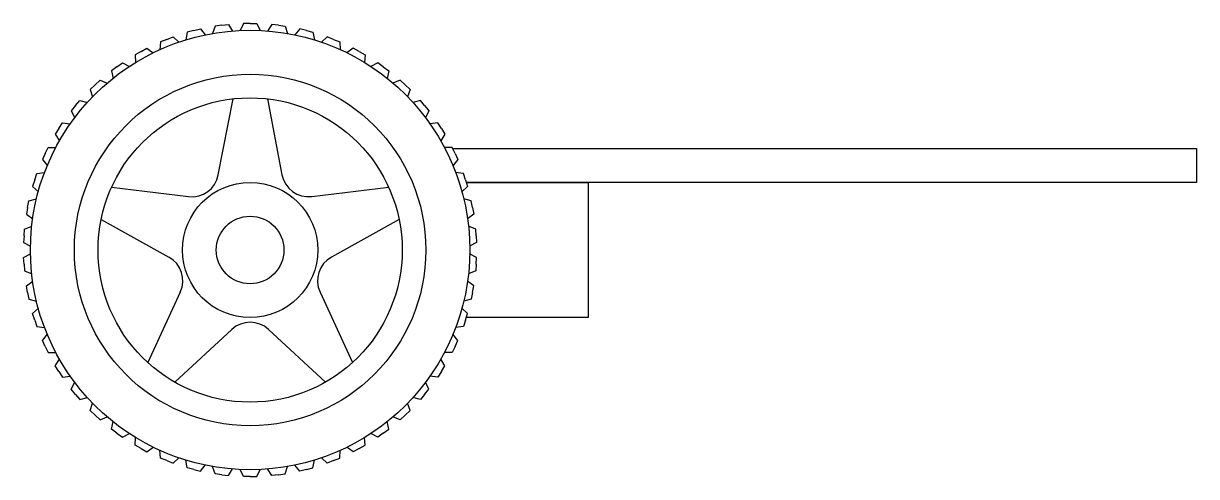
# Model space of a CAD drawing. Header units: centimetres. Extents: x 6.6 to 24, y 6.7 to 13.3.
import ezdxf

# ---------------------------------------------------------------- set-up
doc = ezdxf.new("R2010")
doc.units = ezdxf.units.CM

# ---------------------------------------------------------------- blocks, each defined once
blk = doc.blocks.new('*U3')
for p, q in [((-0.1, 0.053), (-0.149, -0.053)), ((0, 0.053), (-0.1, 0.053)), ((0, 0.053), (0.1, 0.053)), ((0.1, 0.053), (0.149, -0.053))]:
    blk.add_line(p, q)
blk = doc.blocks.new('*U4')
at = {"color": 0, "linetype": 'ByBlock', "lineweight": -2, "transparency": 16777216}
for p, rotation in [((-0.413, 3.271), 7.19999999999998), ((0.413, 3.271), 352.8000000000001), ((-1.214, 3.066), 21.59999999999999), ((-0.82, 3.194), 14.39999999999999), ((0.82, 3.194), 345.6000000000001), ((1.214, 3.066), 338.4000000000001), ((-1.588, 2.889), 28.79999999999998), ((1.588, 2.889), 331.2), ((-1.938, 2.667), 35.99999999999999), ((1.938, 2.667), 324.0000000000001), ((-2.257, 2.404), 43.2), ((2.257, 2.404), 316.8000000000001), ((-2.541, 2.102), 50.40000000000002), ((2.541, 2.102), 309.6000000000001), ((-2.784, 1.767), 57.60000000000001), ((2.784, 1.767), 302.4000000000001), ((-2.983, 1.404), 64.79999999999998), ((2.983, 1.404), 295.2000000000001), ((-3.136, 1.019), 72), ((3.136, 1.019), 288.0000000000001), ((-3.239, 0.618), 79.20000000000002), ((3.239, 0.618), 280.8), ((-3.291, 0.207), 86.40000000000002), ((3.291, 0.207), 273.6), ((-3.291, -0.207), 93.60000000000002), ((3.291, -0.207), 266.4), ((-3.239, -0.618), 100.8), ((3.239, -0.618), 259.2), ((-3.136, -1.019), 108), ((3.136, -1.019), 252.0000000000001), ((-2.983, -1.404), 115.2), ((2.983, -1.404), 244.8), ((-2.784, -1.767), 122.4), ((2.784, -1.767), 237.6000000000001), ((-2.541, -2.102), 129.6), ((2.541, -2.102), 230.4), ((-2.257, -2.404), 136.8), ((2.257, -2.404), 223.2), ((-1.938, -2.667), 144), ((1.938, -2.667), 216), ((-1.588, -2.889), 151.2000000000001), ((1.588, -2.889), 208.8), ((-1.214, -3.066), 158.4), ((-0.82, -3.194), 165.6000000000001), ((0.82, -3.194), 194.4), ((1.214, -3.066), 201.6), ((-0.413, -3.271), 172.8000000000001), ((0, -3.297), 180), ((0.413, -3.271), 187.2)]:
    blk.add_blockref('*U3', p, dxfattribs=dict(at, rotation=rotation))
blk.add_blockref('*U3', (0, 3.297), dxfattribs=at)

msp = doc.modelspace()

# ---------------------------------------------------------------- linework, layer by layer
for p, q in [((9.529, 11.11), (9.751, 12.236)), ((10.256, 12.235), (10.471, 11.113)), ((12.997, 11.5), (24, 11.5)), ((24, 11.5), (24, 11)), ((24, 11), (13.197, 11)), ((7.951, 10.927), (9.089, 10.79)), ((10.911, 10.791), (12.05, 10.928)), ((7.797, 10.453), (8.799, 9.895)), ((12.203, 10.453), (11.202, 9.896)), ((8.967, 9.377), (8.485, 8.338)), ((11.034, 9.378), (11.516, 8.338)), ((9.729, 8.825), (8.888, 8.045)), ((10.273, 8.825), (11.113, 8.046))]:
    msp.add_line(p, q)
msp.add_lwpolyline([(13.197, 11), (15, 11), (15, 9), (13.197, 9)])
for radius in [3.25, 2.6, 2.25, 1, 0.5]:
    msp.add_circle((10, 10), radius)
for centre, start, end in [((9.137, 11.187), 263.1295, 348.8705), ((10.864, 11.188), 190.8077, 276.8705), ((8.604, 9.546), 335.1295, 60.8705), ((11.397, 9.546), 119.1295, 204.8705), ((10.001, 8.532), 47.1295, 132.8705)]:
    msp.add_arc(centre, 0.4, start, end)

# ---------------------------------------------------------------- block references
msp.add_blockref('*U4', (10, 10))

doc.saveas('drawing.dxf')
